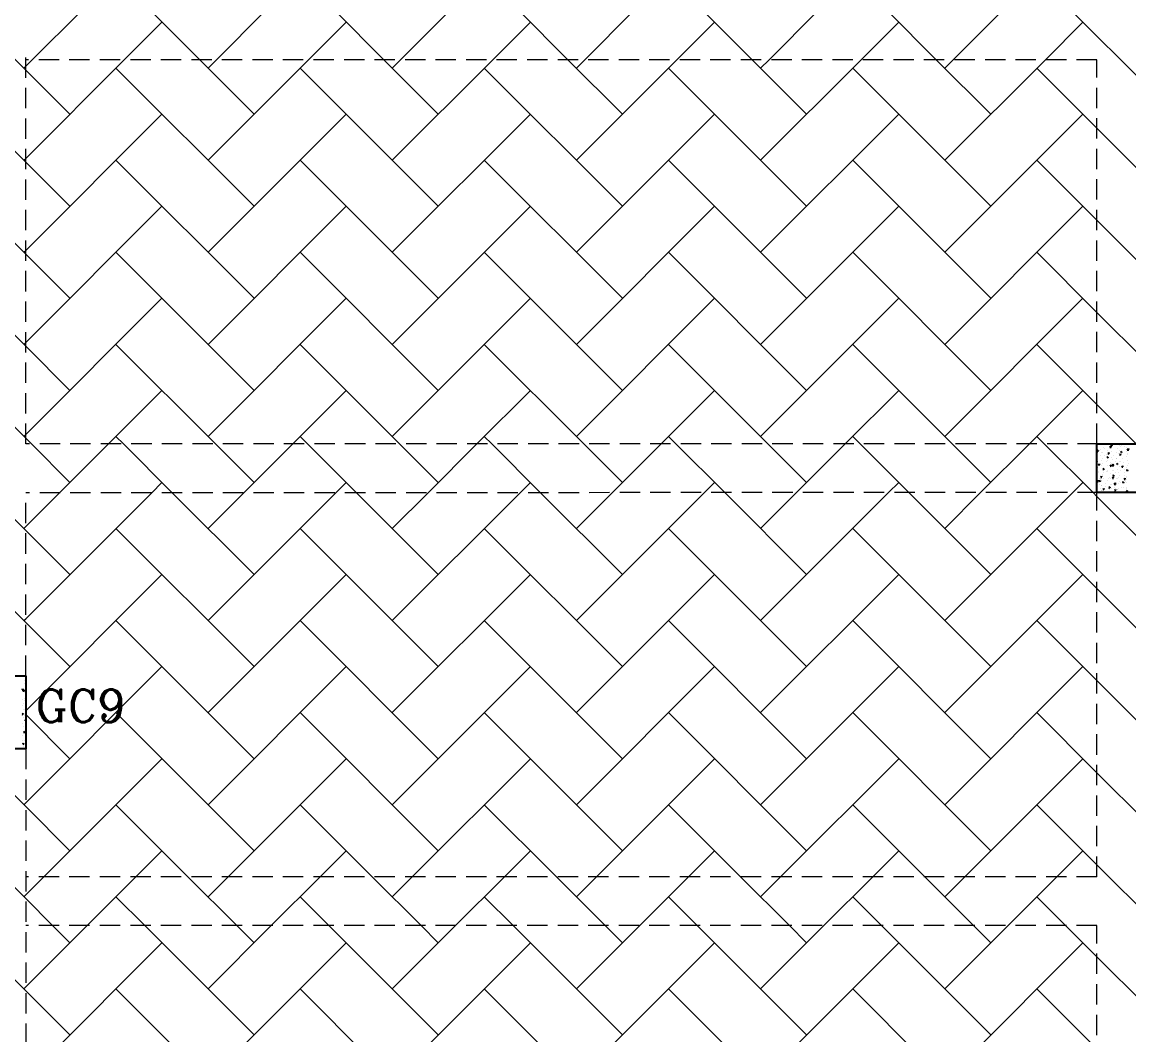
# Model space of a CAD drawing. Header units: millimetres. Extents: x 331487 to 517269, y 198509 to 399936.
# Drawn here: x 404443 to 411241, y 370437 to 376660 of the extents above; entities that cross this region are included whole.
import ezdxf

# ---------------------------------------------------------------- set-up
doc = ezdxf.new("R2010")
doc.units = ezdxf.units.MM
doc.header["$MEASUREMENT"] = 0
doc.linetypes.add('DASHED2', pattern=[0.375, 0.25, -0.125])
doc.layers.add('BEAM', color=1, linetype='Continuous', lineweight=5)
doc.layers.add('COLUMN', color=6, linetype='Continuous')
doc.styles.add('RC', font='romanc.shx', dxfattribs={"height": 200})

msp = doc.modelspace()

# ---------------------------------------------------------------- linework, layer by layer
at = {"layer": 'BEAM', "color": 253, "linetype": 'Continuous', "ltscale": 750}
for p, q in [((404504.7, 376428.3), (404804.8, 376728.3)), ((405533.6, 376428.4), (405233.6, 376728.4)), ((405636.3, 376428.4), (405936.3, 376728.5)), ((406664.8, 376428.6), (406364.8, 376728.6)), ((406767.8, 376428.6), (407067.8, 376728.7)), ((407796, 376428.8), (407496, 376728.7)), ((407899.3, 376428.8), (408199.4, 376728.8)), ((408927.2, 376428.9), (408627.2, 376728.9)), ((409030.9, 376428.9), (409330.9, 376729)), ((410058.4, 376429.1), (409758.4, 376729)), ((410162.4, 376429.1), (410462.4, 376729.1)), ((411345.1, 376273.7), (410889.6, 376729.2)), ((404465.1, 376365.5), (404165.1, 376665.5)), ((405070.5, 376428.4), (405302.1, 376659.9)), ((406202, 376428.5), (406433.4, 376659.9)), ((407333.6, 376428.7), (407564.8, 376659.9)), ((408465.1, 376428.9), (408696.2, 376659.9)), ((409596.6, 376429), (409827.5, 376659.9)), ((410728.2, 376429.2), (410958.9, 376659.9)), ((404465.1, 375823), (405070.5, 376428.4)), ((404465.1, 376388.7), (404504.7, 376428.3)), ((405867.7, 376094.2), (405533.6, 376428.4)), ((405584.9, 375811.4), (406202, 376428.5)), ((405584.9, 376377.1), (405636.3, 376428.4)), ((406999.1, 376094.2), (406664.8, 376428.6)), ((406716.3, 375811.4), (407333.6, 376428.7)), ((406716.3, 376377.1), (406767.8, 376428.6)), ((408130.5, 376094.2), (407796, 376428.8)), ((407847.6, 375811.4), (408465.1, 376428.9)), ((407847.6, 376377.1), (407899.3, 376428.8)), ((409261.9, 376094.2), (408927.2, 376428.9)), ((408979, 375811.4), (409596.6, 376429)), ((408979, 376377.1), (409030.9, 376428.9)), ((410393.2, 376094.2), (410058.4, 376429.1)), ((410110.4, 375811.4), (410728.2, 376429.2)), ((410110.4, 376377.1), (410162.4, 376429.1)), ((404453.5, 376377.1), (404465.1, 376388.7)), ((404736.4, 376094.2), (404465.1, 376365.5)), ((405867.7, 375528.6), (405019.2, 376377.1)), ((406999.1, 375528.6), (406150.6, 376377.1)), ((408130.5, 375528.6), (407282, 376377.1)), ((409261.9, 375528.6), (408413.3, 376377.1)), ((410393.2, 375528.6), (409544.7, 376377.1)), ((411045.1, 376008.1), (410676.1, 376377.1)), ((404465.1, 375799.8), (404165.1, 376099.8)), ((404465.1, 375257.3), (405302.1, 376094.2)), ((405584.9, 375245.7), (406433.4, 376094.2)), ((406716.3, 375245.7), (407564.8, 376094.2)), ((407847.6, 375245.7), (408696.2, 376094.2)), ((408979, 375245.7), (409827.5, 376094.2)), ((410110.4, 375245.7), (410958.9, 376094.2)), ((411345.1, 375708.1), (411045.1, 376008.1)), ((404453.5, 375811.4), (404465.1, 375823)), ((404736.4, 375528.6), (404465.1, 375799.8)), ((405867.7, 374962.9), (405019.2, 375811.4)), ((406999.1, 374962.9), (406150.6, 375811.4)), ((408130.5, 374962.9), (407282, 375811.4)), ((409261.9, 374962.9), (408413.3, 375811.4)), ((410393.2, 374962.9), (409544.7, 375811.4)), ((411045.1, 375442.4), (410676.1, 375811.4)), ((404465.1, 375234.1), (404165.1, 375534.1)), ((404465.1, 374691.6), (405302.1, 375528.6)), ((405584.9, 374680), (406433.4, 375528.6)), ((406716.3, 374680), (407564.8, 375528.6)), ((407847.6, 374680), (408696.2, 375528.6)), ((408979, 374680), (409827.5, 375528.6)), ((410110.4, 374680), (410958.9, 375528.6)), ((411345.1, 375142.4), (411045.1, 375442.4)), ((404453.5, 375245.7), (404465.1, 375257.3)), ((404736.4, 374962.9), (404465.1, 375234.1)), ((405867.7, 374397.2), (405019.2, 375245.7)), ((406999.1, 374397.2), (406150.6, 375245.7)), ((408130.5, 374397.2), (407282, 375245.7)), ((409261.9, 374397.2), (408413.3, 375245.7)), ((410393.2, 374397.2), (409544.7, 375245.7)), ((411045.1, 374876.7), (410676.1, 375245.7)), ((404465.1, 374668.4), (404165.1, 374968.4)), ((404465.1, 374125.9), (405302.1, 374962.9)), ((405584.9, 374114.3), (406433.4, 374962.9)), ((406716.3, 374114.3), (407564.8, 374962.9)), ((407847.6, 374114.3), (408696.2, 374962.9)), ((408979, 374114.3), (409827.5, 374962.9)), ((410110.4, 374114.3), (410958.9, 374962.9)), ((411345.1, 374576.7), (411045.1, 374876.7)), ((404453.5, 374680), (404465.1, 374691.6)), ((404736.4, 374397.2), (404465.1, 374668.4)), ((405630.8, 374068.4), (405019.2, 374680)), ((406762, 374068.6), (406150.6, 374680)), ((407893.2, 374068.8), (407282, 374680)), ((409024.4, 374068.9), (408413.3, 374680)), ((410155.6, 374069.1), (409544.7, 374680)), ((411045.1, 374311), (410676.1, 374680)), ((404465.1, 374102.7), (404165.1, 374402.7)), ((404973.2, 374068.4), (405302.1, 374397.2)), ((406104.8, 374068.5), (406433.4, 374397.2)), ((407236.3, 374068.7), (407564.8, 374397.2)), ((408367.8, 374068.8), (408696.2, 374397.2)), ((409499.4, 374069), (409827.5, 374397.2)), ((410630.9, 374069.2), (410958.9, 374397.2)), ((411286.9, 374069.2), (411045.1, 374311)), ((404453.5, 374114.3), (404465.1, 374125.9)), ((405065.2, 374068.4), (405019.2, 374114.3)), ((406196.4, 374068.5), (406150.6, 374114.3)), ((407327.6, 374068.7), (407282, 374114.3)), ((408458.8, 374068.9), (408413.3, 374114.3)), ((409590, 374069), (409544.7, 374114.3)), ((410721.2, 374069.2), (410676.1, 374114.3)), ((404499.6, 374068.3), (404465.1, 374102.7)), ((404736.4, 373831.5), (404499.6, 374068.3)), ((404673.2, 373768.3), (404973.2, 374068.4)), ((405365.1, 373768.4), (405065.2, 374068.4)), ((405867.7, 373831.5), (405630.8, 374068.4)), ((405804.7, 373768.5), (406104.8, 374068.5)), ((406496.4, 373768.6), (406196.4, 374068.5)), ((406999.1, 373831.5), (406762, 374068.6)), ((406936.3, 373768.6), (407236.3, 374068.7)), ((407627.6, 373768.7), (407327.6, 374068.7)), ((408130.5, 373831.5), (407893.2, 374068.8)), ((408067.8, 373768.8), (408367.8, 374068.8)), ((408758.8, 373768.9), (408458.8, 374068.9)), ((409261.9, 373831.5), (409024.4, 374068.9)), ((409199.3, 373769), (409499.4, 374069)), ((409890, 373769.1), (409590, 374069)), ((410393.2, 373831.5), (410155.6, 374069.1)), ((410330.9, 373769.1), (410630.9, 374069.2)), ((411021.2, 373769.2), (410721.2, 374069.2)), ((404465.1, 373537.1), (404165.1, 373837.1)), ((405239, 373768.4), (405302.1, 373831.5)), ((406370.5, 373768.6), (406433.4, 373831.5)), ((407502, 373768.7), (407564.8, 373831.5)), ((408633.6, 373768.9), (408696.2, 373831.5)), ((409765.1, 373769), (409827.5, 373831.5)), ((410896.6, 373769.2), (410958.9, 373831.5)), ((404465.1, 372994.6), (405239, 373768.4)), ((404465.1, 373560.3), (404673.2, 373768.3)), ((405867.7, 373265.8), (405365.1, 373768.4)), ((405584.9, 372983), (406370.5, 373768.6)), ((405584.9, 373548.7), (405804.7, 373768.5)), ((406999.1, 373265.8), (406496.4, 373768.6)), ((406716.3, 372983), (407502, 373768.7)), ((406716.3, 373548.7), (406936.3, 373768.6)), ((408130.5, 373265.8), (407627.6, 373768.7)), ((407847.6, 372983), (408633.6, 373768.9)), ((407847.6, 373548.7), (408067.8, 373768.8)), ((409261.9, 373265.8), (408758.8, 373768.9)), ((408979, 373548.7), (409199.3, 373769)), ((408979, 372983), (409765.1, 373769)), ((410393.2, 373265.8), (409890, 373769.1)), ((410110.4, 372983), (410896.6, 373769.2)), ((410110.4, 373548.7), (410330.9, 373769.1)), ((411045.1, 373745.3), (411021.2, 373769.2)), ((411345.1, 373445.3), (411045.1, 373745.3)), ((404453.5, 373548.7), (404465.1, 373560.3)), ((404736.4, 373265.8), (404465.1, 373537.1)), ((405867.7, 372700.1), (405019.2, 373548.7)), ((406999.1, 372700.1), (406150.6, 373548.7)), ((408130.5, 372700.1), (407282, 373548.7)), ((409261.9, 372700.1), (408413.3, 373548.7)), ((410393.2, 372700.1), (409544.7, 373548.7)), ((411045.1, 373179.6), (410676.1, 373548.7)), ((404465.1, 372971.4), (404165.1, 373271.4)), ((404465.1, 372428.9), (405302.1, 373265.8)), ((405584.9, 372417.3), (406433.4, 373265.8)), ((406716.3, 372417.3), (407564.8, 373265.8)), ((407847.6, 372417.3), (408696.2, 373265.8)), ((408979, 372417.3), (409827.5, 373265.8)), ((410110.4, 372417.3), (410958.9, 373265.8)), ((411345.1, 372879.6), (411045.1, 373179.6)), ((404453.5, 372983), (404465.1, 372994.6)), ((404736.4, 372700.1), (404465.1, 372971.4)), ((405867.7, 372134.4), (405019.2, 372983)), ((406999.1, 372134.4), (406150.6, 372983)), ((408130.5, 372134.4), (407282, 372983)), ((409261.9, 372134.4), (408413.3, 372983)), ((410393.2, 372134.4), (409544.7, 372983)), ((411045.1, 372613.9), (410676.1, 372983)), ((404465.1, 371863.2), (405302.1, 372700.1)), ((405584.9, 371851.6), (406433.4, 372700.1)), ((406716.3, 371851.6), (407564.8, 372700.1)), ((407847.6, 371851.6), (408696.2, 372700.1)), ((408979, 371851.6), (409827.5, 372700.1)), ((410110.4, 371851.6), (410958.9, 372700.1)), ((411345.1, 372313.9), (411045.1, 372613.9)), ((405867.7, 371568.8), (405019.2, 372417.3)), ((406999.1, 371568.8), (406150.6, 372417.3)), ((408130.5, 371568.8), (407282, 372417.3)), ((409261.9, 371568.8), (408413.3, 372417.3)), ((410393.2, 371568.8), (409544.7, 372417.3)), ((411045.1, 372048.3), (410676.1, 372417.3)), ((404736.4, 372134.4), (404465.1, 372405.7)), ((404576.6, 371409), (405302.1, 372134.4)), ((405708, 371409), (406433.4, 372134.4)), ((406839.4, 371409), (407564.8, 372134.4)), ((407970.8, 371409), (408696.2, 372134.4)), ((409102.1, 371409), (409827.5, 372134.4)), ((410233.5, 371409), (410958.9, 372134.4)), ((404465.1, 371840), (404261.1, 372044)), ((411345.1, 371748.3), (411045.1, 372048.3)), ((404453.5, 371851.6), (404465.1, 371863.2)), ((404736.4, 371568.8), (404465.1, 371840)), ((405461.8, 371409), (405019.2, 371851.6)), ((406593.2, 371409), (406150.6, 371851.6)), ((407724.5, 371409), (407282, 371851.6)), ((408855.9, 371409), (408413.3, 371851.6)), ((409987.3, 371409), (409544.7, 371851.6)), ((411045.1, 371482.6), (410676.1, 371851.6)), ((404465.1, 371274.3), (404165.1, 371574.3)), ((405142.3, 371409), (405302.1, 371568.8)), ((406273.7, 371409), (406433.4, 371568.8)), ((407405.1, 371409), (407564.8, 371568.8)), ((408536.4, 371409), (408696.2, 371568.8)), ((409667.8, 371409), (409827.5, 371568.8)), ((410799.2, 371409), (410958.9, 371568.8)), ((411418.6, 371109), (411045.1, 371482.6)), ((404465.1, 371297.5), (404576.6, 371409)), ((404842.3, 371109), (405142.3, 371409)), ((405761.8, 371109), (405461.8, 371409)), ((405584.9, 371285.9), (405708, 371409)), ((405973.7, 371109), (406273.7, 371409)), ((406893.2, 371109), (406593.2, 371409)), ((406716.3, 371285.9), (406839.4, 371409)), ((407105.1, 371109), (407405.1, 371409)), ((408024.5, 371109), (407724.5, 371409)), ((407847.6, 371285.9), (407970.8, 371409)), ((408236.4, 371109), (408536.4, 371409)), ((409155.9, 371109), (408855.9, 371409)), ((408979, 371285.9), (409102.1, 371409)), ((409367.8, 371109), (409667.8, 371409)), ((410287.3, 371109), (409987.3, 371409)), ((410110.4, 371285.9), (410233.5, 371409)), ((410499.2, 371109), (410799.2, 371409)), ((404453.5, 371285.9), (404465.1, 371297.5)), ((404630.4, 371109), (404465.1, 371274.3)), ((405196.1, 371109), (405019.2, 371285.9)), ((406327.5, 371109), (406150.6, 371285.9)), ((407458.8, 371109), (407282, 371285.9)), ((408590.2, 371109), (408413.3, 371285.9)), ((409721.6, 371109), (409544.7, 371285.9)), ((410853, 371109), (410676.1, 371285.9)), ((404465.1, 370731.8), (404842.3, 371109)), ((404736.4, 371003.1), (404630.4, 371109)), ((405867.7, 370437.4), (405196.1, 371109)), ((405584.9, 370720.2), (405973.7, 371109)), ((405867.7, 371003.1), (405761.8, 371109)), ((406999.1, 370437.4), (406327.5, 371109)), ((406716.3, 370720.2), (407105.1, 371109)), ((406999.1, 371003.1), (406893.2, 371109)), ((408130.5, 370437.4), (407458.8, 371109)), ((407847.6, 370720.2), (408236.4, 371109)), ((408130.5, 371003.1), (408024.5, 371109)), ((409261.9, 370437.4), (408590.2, 371109)), ((408979, 370720.2), (409367.8, 371109)), ((409261.9, 371003.1), (409155.9, 371109)), ((410393.2, 370437.4), (409721.6, 371109)), ((410110.4, 370720.2), (410499.2, 371109)), ((410393.2, 371003.1), (410287.3, 371109)), ((411045.1, 370916.9), (410853, 371109)), ((404465.1, 370708.6), (404165.1, 371008.6)), ((404465.1, 370166.1), (405302.1, 371003.1)), ((405584.9, 370154.5), (406433.4, 371003.1)), ((406716.3, 370154.5), (407564.8, 371003.1)), ((407847.6, 370154.5), (408696.2, 371003.1)), ((408979, 370154.5), (409827.5, 371003.1)), ((410110.4, 370154.5), (410958.9, 371003.1)), ((411345.1, 370616.9), (411045.1, 370916.9)), ((404453.5, 370720.2), (404465.1, 370731.8)), ((405867.7, 369871.7), (405019.2, 370720.2)), ((406999.1, 369871.7), (406150.6, 370720.2)), ((408130.5, 369871.7), (407282, 370720.2)), ((409261.9, 369871.7), (408413.3, 370720.2)), ((410393.2, 369871.7), (409544.7, 370720.2)), ((411045.1, 370351.2), (410676.1, 370720.2)), ((404736.4, 370437.4), (404465.1, 370708.6))]:
    msp.add_line(p, q, dxfattribs=at)
at = {"layer": 'BEAM', "linetype": 'DASHED2', "ltscale": 500}
for p, q in [((404465.1, 374068.3), (404465.1, 376468.3)), ((411045.1, 376429.2), (404465.1, 376428.3)), ((411045.1, 374069.2), (411045.1, 376429.2)), ((411238.7, 374069.3), (404465.1, 374068.3)), ((411238.7, 373769.3), (404465.1, 373768.3)), ((404465.1, 372644), (404465.1, 373768.3)), ((411045.1, 371409), (411045.1, 373769.2)), ((404465.1, 372194), (404465.1, 368749)), ((411045.1, 371409), (404465.1, 371409)), ((411045.1, 371109), (404465.1, 371109)), ((411045.1, 368749), (411045.1, 371109))]:
    msp.add_line(p, q, dxfattribs=at)
at = {"layer": 'COLUMN'}
for p, q in [((411044.3, 374069.2), (411494.3, 374069.2)), ((411044.3, 373769.2), (411044.3, 374069.2)), ((411494.3, 373769.2), (411044.3, 373769.2)), ((404165.1, 372644), (404465.1, 372644)), ((404465.1, 372644), (404465.1, 372194)), ((404465.1, 372194), (404165.1, 372194))]:
    msp.add_line(p, q, dxfattribs=at)
at = {"layer": 'COLUMN', "color": 2, "linetype": 'Continuous'}
for p, q in [((411074.6, 374064.1), (411074.6, 374064.1)), ((411082.5, 374046.3), (411082.5, 374046.3)), ((411090.4, 374064.6), (411090.4, 374064.6)), ((411124.5, 374049.3), (411132.3, 374057.4)), ((411124.5, 374049.3), (411133.4, 374047.9)), ((411132.1, 374059.1), (411139.1, 374061.8)), ((411132.1, 374059.1), (411137.1, 374055.7)), ((411133.4, 374047.9), (411132.3, 374057.4)), ((411134.4, 374053.8), (411134.4, 374053.8)), ((411137, 374055.7), (411139.1, 374061.8)), ((411143.8, 374062.3), (411143.8, 374062.3)), ((411185.8, 374060.9), (411185.8, 374060.9)), ((411192, 374052), (411192, 374052)), ((411197.1, 374060.1), (411197.1, 374060.1)), ((411217, 374055.3), (411217, 374055.3)), ((411229.4, 374049.1), (411229.4, 374049.1)), ((411236.3, 374067.3), (411236.3, 374067.3)), ((411044.3, 374018.4), (411046.4, 374020.8)), ((411044.3, 374014.8), (411047.6, 374014.6)), ((411047.6, 374014.6), (411046.4, 374020.8)), ((411048.1, 374026.8), (411055.1, 374029.5)), ((411048.1, 374026.8), (411053, 374023.5)), ((411053, 374023.5), (411055.1, 374029.5)), ((411054.5, 374019.1), (411054.5, 374019.1)), ((411064.6, 373999.3), (411064.6, 373999.3)), ((411065.9, 374035.4), (411065.9, 374035.4)), ((411070.9, 374013.5), (411070.9, 374013.5)), ((411080.1, 373979.8), (411080.1, 373979.8)), ((411081.3, 374013), (411081.3, 374013)), ((411090.9, 374038.7), (411090.9, 374038.7)), ((411092, 374000), (411092, 374000)), ((411102.5, 374004.3), (411102.5, 374004.3)), ((411107.7, 373986.6), (411114.7, 373989.3)), ((411107.7, 373986.6), (411112.7, 373983.2)), ((411112.7, 373983.2), (411114.7, 373989.3)), ((411112.8, 374029.1), (411112.8, 374029.1)), ((411113.3, 374008.8), (411118.1, 374014.6)), ((411113.3, 374008.8), (411119.3, 374008.3)), ((411119.3, 374008.3), (411118.1, 374014.6)), ((411124.3, 374011.2), (411124.3, 374011.2)), ((411128.8, 374043.7), (411128.8, 374043.7)), ((411132, 373987.3), (411132, 373987.3)), ((411133.2, 374020.5), (411133.2, 374020.5)), ((411145.4, 373997.8), (411145.4, 373997.8)), ((411165.6, 374012.6), (411165.6, 374012.6)), ((411167, 373979.4), (411167, 373979.4)), ((411171.1, 374039.1), (411171.1, 374039.1)), ((411177.7, 374009), (411177.7, 374009)), ((411183.3, 373994.3), (411183.3, 373994.3)), ((411184.5, 374027.6), (411184.5, 374027.6)), ((411185, 374002.5), (411189.9, 374008.3)), ((411185, 374002.5), (411191, 374002)), ((411191, 374002), (411189.9, 374008.3)), ((411190.7, 374015.9), (411190.7, 374015.9)), ((411191.8, 374018.8), (411198.8, 374021.5)), ((411191.8, 374018.8), (411196.7, 374015.5)), ((411196.7, 374015.5), (411198.8, 374021.5)), ((411198.7, 373995.5), (411198.7, 373995.5)), ((411202.2, 373981.4), (411202.2, 373981.4)), ((411225.3, 373989.4), (411225.3, 373989.4)), ((411228.6, 374020.9), (411228.6, 374020.9)), ((411231, 374006.7), (411231, 374006.7)), ((411231.2, 374032.7), (411239, 374040.9)), ((411231.2, 374032.7), (411240.1, 374031.4)), ((411233.8, 374000.7), (411233.8, 374000.7)), ((411235.1, 374034), (411235.1, 374034)), ((411240.1, 374031.4), (411239, 374040.9)), ((411049.9, 373925.4), (411049.9, 373925.4)), ((411050.3, 373959.4), (411050.3, 373959.4)), ((411051, 373962.6), (411051, 373962.6)), ((411055.5, 373939.9), (411060.3, 373945.6)), ((411055.5, 373939.9), (411061.4, 373939.3)), ((411061.4, 373939.3), (411060.3, 373945.6)), ((411074.3, 373937.4), (411074.3, 373937.4)), ((411076.2, 373964.8), (411076.2, 373964.8)), ((411077.6, 373913.2), (411077.6, 373913.2)), ((411078.8, 373946.5), (411078.8, 373946.5)), ((411083.4, 373914.1), (411090.4, 373916.8)), ((411083.4, 373914.1), (411088.4, 373910.7)), ((411088.4, 373910.7), (411090.4, 373916.7)), ((411104.4, 373960.4), (411104.4, 373960.4)), ((411108.7, 373969.4), (411108.7, 373969.4)), ((411113, 373933.7), (411113, 373933.7)), ((411127.2, 373933.6), (411132, 373939.3)), ((411127.2, 373933.6), (411133.2, 373933.1)), ((411129.6, 373920.7), (411129.6, 373920.7)), ((411130.8, 373954), (411130.8, 373954)), ((411133.2, 373933.1), (411132, 373939.3)), ((411132.6, 373947.4), (411132.6, 373947.4)), ((411137.7, 373935.3), (411146.6, 373933.9)), ((411137.8, 373935.3), (411145.5, 373943.5)), ((411138.1, 373937), (411138.1, 373937)), ((411139.3, 373973.2), (411139.3, 373973.2)), ((411146.6, 373933.9), (411145.5, 373943.4)), ((411157.8, 373958.1), (411157.8, 373958.1)), ((411164.4, 373976.5), (411164.4, 373976.5)), ((411167.4, 373946.3), (411174.4, 373949)), ((411167.4, 373946.3), (411172.4, 373943)), ((411170.8, 373912.4), (411170.8, 373912.4)), ((411172.4, 373943), (411174.4, 373949)), ((411175.9, 373942), (411175.9, 373942)), ((411180.9, 373927.7), (411180.9, 373927.7)), ((411182.1, 373961), (411182.1, 373961)), ((411190.9, 373957.5), (411190.9, 373957.5)), ((411198.9, 373927.3), (411203.7, 373933.1)), ((411198.9, 373927.3), (411204.9, 373926.8)), ((411204.9, 373926.8), (411203.7, 373933.1)), ((411211.1, 373955.9), (411211.1, 373955.9)), ((411212.8, 373910.9), (411212.8, 373910.9)), ((411229.1, 373922.5), (411229.1, 373922.5)), ((411231.4, 373934.1), (411231.4, 373934.1)), ((411232.6, 373967.4), (411232.6, 373967.4)), ((411237.8, 373914.2), (411237.8, 373914.2)), ((411239.1, 373950.3), (411239.1, 373950.3)), ((411044.3, 373838), (411052.1, 373846)), ((411053.2, 373836.5), (411052.1, 373846)), ((411052.6, 373898.1), (411052.6, 373898.1)), ((411054.2, 373892.4), (411054.2, 373892.4)), ((411059.1, 373841.5), (411066.1, 373844.2)), ((411060.4, 373854.8), (411060.4, 373854.8)), ((411064.1, 373838.2), (411066.1, 373844.2)), ((411065, 373858.5), (411065, 373858.5)), ((411069.3, 373864.7), (411074.2, 373870.4)), ((411069.3, 373864.7), (411075.3, 373864.1)), ((411075.3, 373864.1), (411074.1, 373870.4)), ((411075.2, 373846.6), (411075.2, 373846.6)), ((411076.4, 373879.9), (411076.4, 373879.9)), ((411084.9, 373909.3), (411084.9, 373909.3)), ((411085.5, 373858.1), (411085.5, 373858.1)), ((411086.7, 373894.3), (411086.7, 373894.3)), ((411106, 373895.9), (411106, 373895.9)), ((411108.4, 373842.8), (411108.4, 373842.8)), ((411111.8, 373897.6), (411111.8, 373897.6)), ((411112.5, 373902.4), (411112.5, 373902.4)), ((411118.4, 373856.2), (411118.4, 373856.2)), ((411123.3, 373863.1), (411123.3, 373863.1)), ((411127.1, 373854.1), (411127.1, 373854.1)), ((411128.3, 373887.4), (411128.3, 373887.4)), ((411138.3, 373907), (411138.3, 373907)), ((411141.1, 373858.4), (411145.9, 373864.1)), ((411141.1, 373858.4), (411147, 373857.9)), ((411143.1, 373873.8), (411150.1, 373876.5)), ((411143.1, 373873.8), (411148.1, 373870.4)), ((411147, 373857.8), (411145.9, 373864.1)), ((411148.1, 373870.4), (411150.1, 373876.5)), ((411149.6, 373902.6), (411149.6, 373902.6)), ((411159.4, 373893.6), (411159.4, 373893.6)), ((411166.7, 373852.8), (411166.7, 373852.8)), ((411171.8, 373853.9), (411171.8, 373853.9)), ((411178.5, 373861.1), (411178.5, 373861.1)), ((411179.7, 373894.4), (411179.7, 373894.4)), ((411186.5, 373871.4), (411186.5, 373871.4)), ((411191.7, 373904.8), (411191.7, 373904.8)), ((411211.5, 373874.7), (411211.5, 373874.7)), ((411212.8, 373891.3), (411212.8, 373891.3)), ((411212.8, 373852.1), (411217.6, 373857.8)), ((411212.8, 373852.1), (411218.8, 373851.6)), ((411218.8, 373851.6), (411217.6, 373857.8)), ((411225, 373862.8), (411225, 373862.8)), ((411225.2, 373851.7), (411225.2, 373851.7)), ((411227.1, 373906.1), (411234.1, 373908.7)), ((411227.1, 373906.1), (411232.1, 373902.7)), ((411229, 373867.5), (411229, 373867.5)), ((411230.2, 373900.8), (411230.2, 373900.8)), ((411232.1, 373902.7), (411234.1, 373908.7)), ((411044.3, 373837.9), (411053.2, 373836.5)), ((411045.5, 373807.4), (411045.5, 373807.4)), ((411050, 373832.8), (411050, 373832.8)), ((411059.1, 373841.5), (411064.1, 373838.2)), ((411059.1, 373818.7), (411059.1, 373818.7)), ((411066.6, 373793.9), (411066.6, 373793.9)), ((411070.7, 373784.2), (411070.7, 373784.2)), ((411072.8, 373780), (411072.8, 373780)), ((411074, 373813.3), (411074, 373813.3)), ((411074, 373810.8), (411074, 373810.8)), ((411083.2, 373789.4), (411088, 373795.2)), ((411083.2, 373789.4), (411089.2, 373788.9)), ((411089.2, 373788.9), (411088, 373795.2)), ((411097, 373823.7), (411097, 373823.7)), ((411098.9, 373805.1), (411098.9, 373805.1)), ((411112.2, 373775.8), (411112.2, 373775.8)), ((411118.8, 373801.3), (411125.8, 373804)), ((411118.8, 373801.3), (411123.8, 373797.9)), ((411120, 373791.7), (411120, 373791.7)), ((411123.7, 373797.9), (411125.8, 373804)), ((411124.7, 373787.5), (411124.7, 373787.5)), ((411125.9, 373820.8), (411125.9, 373820.8)), ((411132.3, 373820.8), (411132.3, 373820.8)), ((411133.9, 373792.5), (411133.9, 373792.5)), ((411151, 373821.4), (411158.8, 373829.5)), ((411151, 373821.4), (411159.9, 373820)), ((411152.3, 373802.8), (411152.3, 373802.8)), ((411154.9, 373783.2), (411159.8, 373788.9)), ((411154.9, 373783.2), (411160.9, 373782.6)), ((411159.9, 373820), (411158.8, 373829.5)), ((411158.9, 373795.8), (411158.9, 373795.8)), ((411160.9, 373782.6), (411159.8, 373788.9)), ((411160.2, 373832), (411160.2, 373832)), ((411170.5, 373785.8), (411170.5, 373785.8)), ((411173.4, 373789.4), (411173.4, 373789.4)), ((411176, 373794.6), (411176, 373794.6)), ((411177.3, 373827.9), (411177.3, 373827.9)), ((411185.2, 373835.3), (411185.2, 373835.3)), ((411190.6, 373830.8), (411190.6, 373830.8)), ((411196.8, 373800.8), (411196.8, 373800.8)), ((411202.8, 373833.5), (411209.8, 373836.2)), ((411202.8, 373833.5), (411207.8, 373830.2)), ((411205.7, 373800.6), (411205.7, 373800.6)), ((411207.8, 373830.2), (411209.8, 373836.2)), ((411223.1, 373840.3), (411223.1, 373840.3)), ((411226.5, 373801), (411226.5, 373801)), ((411226.7, 373776.9), (411231.5, 373782.6)), ((411226.7, 373776.9), (411232.6, 373776.4)), ((411226.8, 373787.2), (411226.8, 373787.2)), ((411227.8, 373834.3), (411227.8, 373834.3)), ((411228.8, 373795.8), (411228.8, 373795.8)), ((411232.6, 373776.4), (411231.5, 373782.6)), ((411233.6, 373769.7), (411233.6, 373769.7)), ((404445.2, 372563.9), (404443.8, 372555)), ((404443.8, 372555), (404453.3, 372556.1)), ((404445.2, 372563.9), (404453.3, 372556.1)), ((404449.7, 372553.9), (404449.7, 372553.9)), ((404455, 372556.3), (404451.6, 372551.3)), ((404451.6, 372551.3), (404457.7, 372549.3)), ((404455, 372556.3), (404457.7, 372549.3)), ((404460, 372613.8), (404460, 372613.8)), ((404460.5, 372598), (404460.5, 372598)), ((404448, 372496.4), (404448, 372496.4)), ((404456, 372491.2), (404456, 372491.2)), ((404456.8, 372502.6), (404456.8, 372502.6)), ((404458.2, 372544.6), (404458.2, 372544.6)), ((404445, 372458.9), (404445, 372458.9)), ((404451.2, 372471.4), (404451.2, 372471.4)), ((404453.7, 372437.9), (404453.7, 372437.9)), ((404456.2, 372433.5), (404456.2, 372433.5)), ((404463.2, 372452.1), (404463.2, 372452.1)), ((404447, 372412.6), (404443.6, 372407.6)), ((404443.6, 372407.6), (404449.7, 372405.6)), ((404444.4, 372350), (404444.4, 372350)), ((404447, 372412.6), (404449.7, 372405.6)), ((404451.5, 372384.5), (404451.5, 372384.5)), ((404455, 372400.6), (404455, 372400.6)), ((404461.1, 372373.8), (404460.6, 372367.8)), ((404460.6, 372367.8), (404465.1, 372368.6)), ((404461.1, 372373.8), (404465.1, 372370.4)), ((404464.5, 372370.4), (404464.5, 372370.4)), ((404449.2, 372331.1), (404449.2, 372331.1)), ((404450.8, 372299.5), (404450.8, 372299.5)), ((404454.8, 372302), (404454.3, 372296.1)), ((404454.3, 372296.1), (404460.6, 372297.2)), ((404454.8, 372302), (404460.6, 372297.2)), ((404465, 372342.3), (404465, 372342.3)), ((404444.7, 372224.3), (404444.7, 372224.3)), ((404445, 372245.6), (404445, 372245.6)), ((404447, 372277.7), (404447, 372277.7)), ((404448.6, 372230.3), (404448, 372224.3)), ((404448, 372224.3), (404454.3, 372225.5)), ((404448.6, 372230.3), (404454.3, 372225.5)), ((404458.3, 372247.6), (404458.3, 372247.6)), ((404450, 372207.7), (404450, 372207.7))]:
    msp.add_line(p, q, dxfattribs=at)

# ---------------------------------------------------------------- texts
at = {"layer": 'COLUMN', "style": 'RC'}
msp.add_text('GC9', height=200, dxfattribs=at).set_placement((404526.5, 372358.7))

doc.saveas('drawing.dxf')
